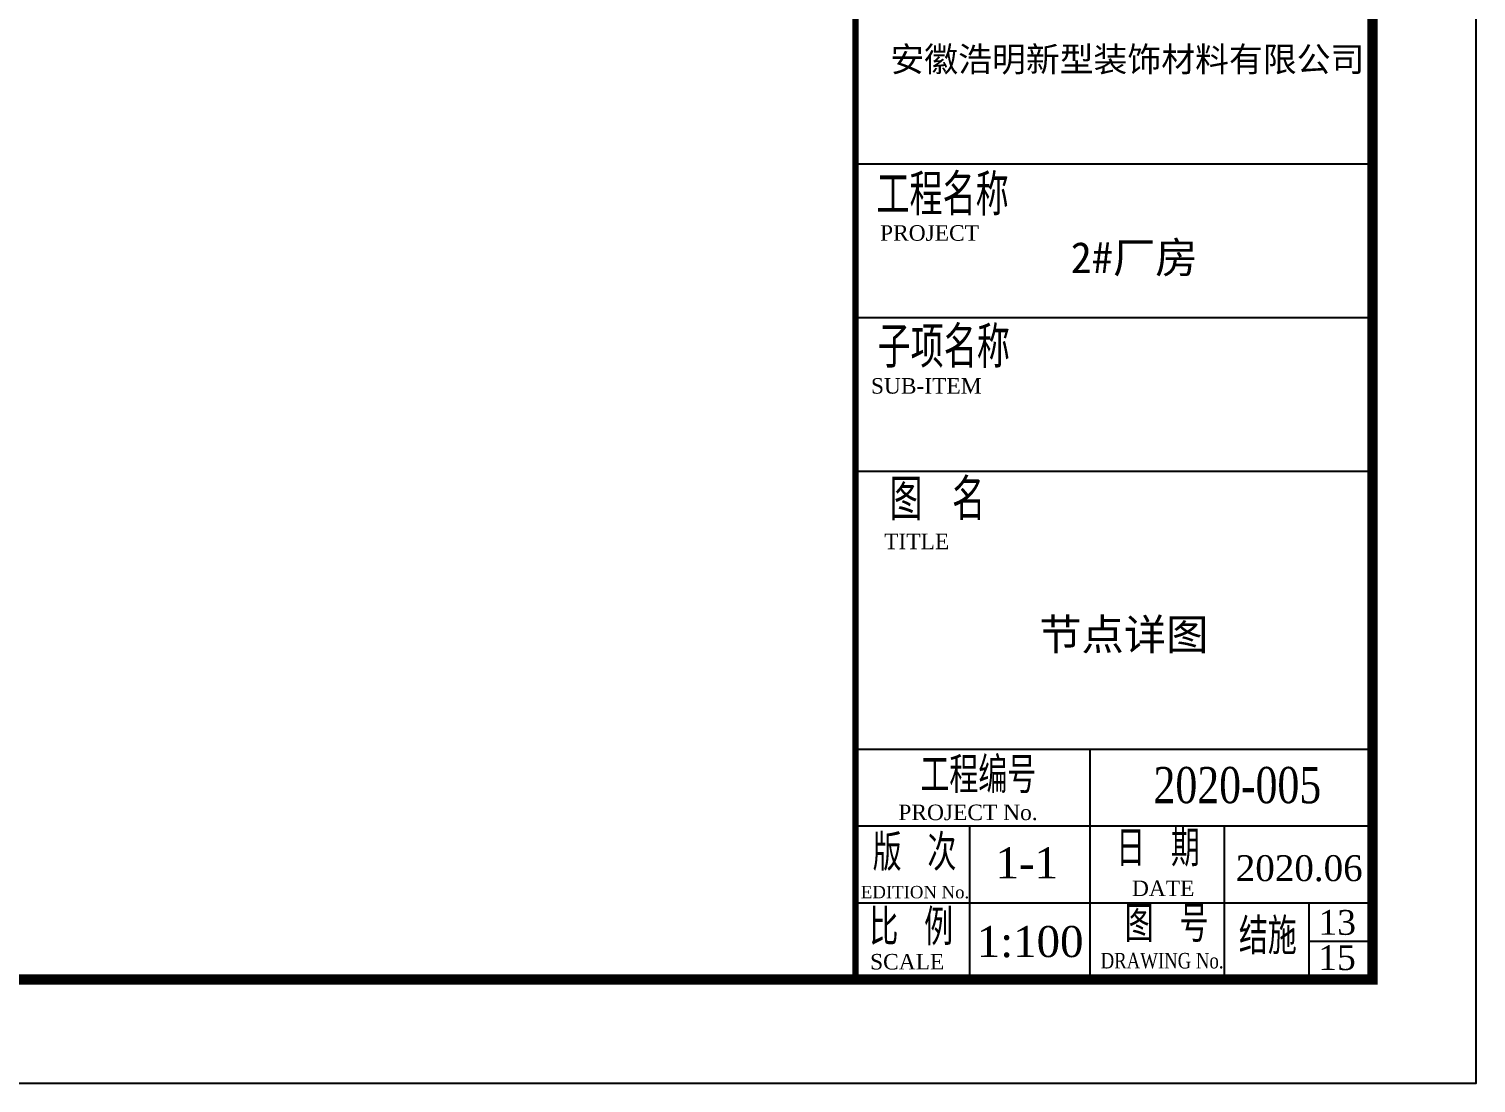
# Model space of a CAD drawing. Extents: x 14207793 to 14719554, y -1675802 to -1228715.
# Drawn here: x 14566250 to 14580242, y -1588998 to -1578813 of the extents above; entities that cross this region are included whole.
import ezdxf
from ezdxf.enums import TextEntityAlignment as Align

# ---------------------------------------------------------------- set-up
doc = ezdxf.new("R2010")
doc.units = 0
doc.header["$LTSCALE"] = 500
doc.header["$MEASUREMENT"] = 0
doc.layers.get('0').update_dxf_attribs({"linetype": 'CONTINUOUS'})
doc.layers.add('PUB_TITLE', color=4, linetype='CONTINUOUS')
doc.layers.add('TEXT', color=7, linetype='CONTINUOUS')
doc.styles.add('GHF', font='TIMES.TTF')
doc.styles.add('GL-H', font='simhei.ttf')
doc.styles.add('HZ', font='txt', dxfattribs={"width": 0.8, "bigfont": 'hztxt'})

msp = doc.modelspace()

# ---------------------------------------------------------------- linework, layer by layer
at = {"color": 4, "const_width": 59.39}
msp.add_lwpolyline([(14579242.5, -1587997.5), (14574242.5, -1587997.5), (14574242.5, -1555738.58), (14579242.5, -1555738.58)], close=True, dxfattribs=at)
at = {"layer": 'PUB_TITLE'}
for p, q in [((14574242.5, -1580117.01), (14579242.5, -1580117.01, -1000)), ((14574242.5, -1581601.71), (14579242.5, -1581601.71, -1000)), ((14574242.5, -1583086.41), (14579242.5, -1583086.41, -1000)), ((14574242.5, -1585770.45, 2295.35), (14579242.5, -1585770.45, 1295.35)), ((14576509.57, -1585770.45, 1295.35), (14576509.57, -1587997.5, 1295.35)), ((14574242.5, -1586512.8, 2295.35), (14579242.5, -1586512.8, 1295.35)), ((14575344.1, -1586512.8, 1295.35), (14575344.1, -1587997.5, 1295.35)), ((14577807.74, -1586512.8, 1295.35), (14577807.74, -1587997.5, 1295.35)), ((14574242.5, -1587255.15, 2295.35), (14579242.5, -1587255.15, 1295.35)), ((14578625.14, -1587255.15, 1295.35), (14578625.14, -1587997.5, 1295.35)), ((14578625.14, -1587626.32, 1295.35), (14579242.5, -1587626.32, 1295.35))]:
    msp.add_line(p, q, dxfattribs=at)
msp.add_lwpolyline([(14520842.5, -1588997.5), (14580242.5, -1588997.5), (14580242.5, -1546997.5), (14520842.5, -1546997.5)], close=True, dxfattribs=at)
for points, const_width in [([(14523342.5, -1587997.5), (14579242.5, -1587997.5), (14579242.5, -1547997.5), (14523342.5, -1547997.5)], 100), ([(14574242.5, -1577889.05), (14579242.5, -1577889.05), (14579242.5, -1587997.5), (14574242.5, -1587997.5)], 59.39)]:
    msp.add_lwpolyline(points, close=True, dxfattribs=dict(at, const_width=const_width))

# ---------------------------------------------------------------- texts
at = {"color": 2, "width": 0.8}
for s, height, style, p in [('工程名称', 400, 'HZ', (14574444.53, -1580614.97, -27.76)), ('子项名称', 400, 'HZ', (14574455.89, -1582086.7, -27.76)), ('图 名', 400, 'HZ', (14574570.38, -1583559.28, -27.76)), ('工程编号', 350, 'HZ', (14574869.62, -1586197.43, 1224.16)), ('2020-005', 350, 'GHF', (14577124.2, -1586293.69, 5295.35)), ('版 次', 350, 'HZ', (14574408.15, -1586945.42, 1224.16)), ('日 期', 350, 'HZ', (14576762.07, -1586904.09, 1295.35)), ('比 例', 350, 'HZ', (14574376.12, -1587666.66, 1224.16)), ('图 号', 350, 'HZ', (14576845.4, -1587634.63, 1295.35)), ('结施', 350, 'HZ', (14577949.07, -1587753.63, 1295.35)), ('DRAWING No.', 150, 'GHF', (14576612.7, -1587890.53, 1295.35))]:
    msp.add_text(s, height=height, dxfattribs=dict(at, style=style)).set_placement(p)
at = {"color": 2, "style": 'GHF'}
for s, height, p in [('PROJECT', 150, (14574479.85, -1580858.89, -1000)), ('SUB-ITEM', 150, (14574391.63, -1582336.46, -1000)), ('TITLE', 150, (14574519.42, -1583839.51, -1000)), ('PROJECT No.', 150, (14574656.67, -1586457.39, 1295.35)), ('1-1', 300, (14575596.7, -1587020.09, 10295.35)), ('2020.06', 250, (14577919.01, -1587046.3, 5295.35)), ('EDITION No.', 120, (14574294.74, -1587212.6, 2295.35)), ('DATE', 150, (14576915.41, -1587190.85, 1295.35)), ('13', 240, (14578719.36, -1587565.35, 1295.35)), ('1:100', 300, (14575414.47, -1587780.37, 10295.35)), ('15', 240, (14578716.78, -1587905.72, 10295.35)), ('SCALE', 150, (14574383.17, -1587900.38, 1295.35))]:
    msp.add_text(s, height=height, dxfattribs=at).set_placement(p)
at = {"layer": 'TEXT', "color": 6, "style": 'GL-H'}
for s, height, p in [('安徽浩明新型装饰材料有限公司', 240, (14579162.59, -1579105.44, 691.86)), ('2#厂房', 300, (14577550.04, -1581021.48, 691.86)), ('节点详图', 300, (14577655.04, -1584663.98, 691.86))]:
    msp.add_text(s, height=height, dxfattribs=at).set_placement(p, align=Align.MIDDLE_RIGHT)

doc.saveas('drawing.dxf')
